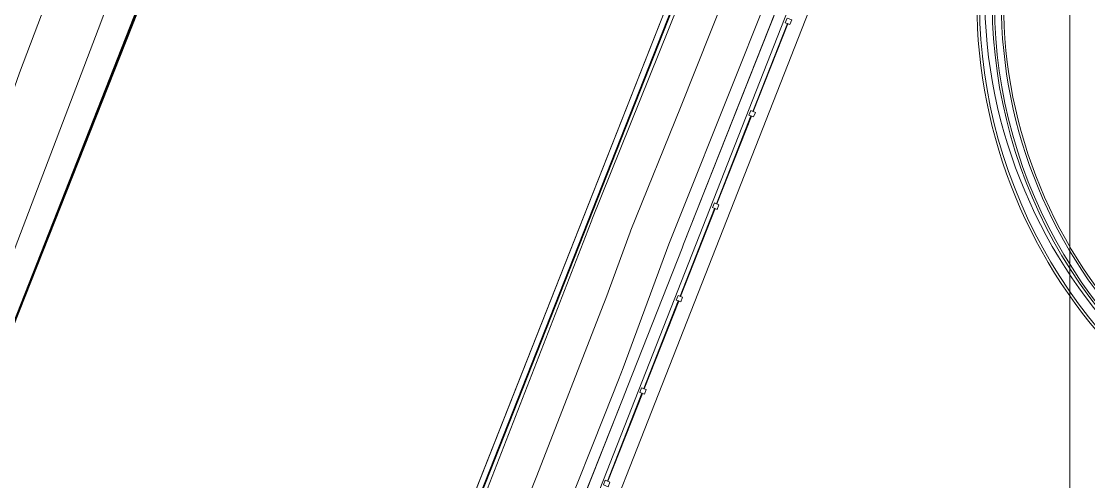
# Model space of a CAD drawing. Header units: metres. Extents: x -207 to 292, y -187 to 169.
# Drawn here: x -60.81 to -50.07, y -41.5 to -36.86 of the extents above; entities that cross this region are included whole.
import ezdxf

# ---------------------------------------------------------------- set-up
doc = ezdxf.new("R2010")
doc.units = ezdxf.units.M
for name, color, linetype, lineweight in [('A-GLAZ-CWMG', 7, 'Continuous', 9), ('C-TOPO', 7, 'Continuous', 9), ('C-TOPO-MAJR', 7, 'Continuous', 35), ('C-TOPO-MINR', 7, 'Continuous', 9), ('CERCO INTERIOR', 7, 'Continuous', 9), ('EQUIPOS PIS', 7, 'Continuous', 9), ('grilla', 7, 'Continuous', 9), ('P-SANR-FIXT', 7, 'Continuous', 9), ('solera', 7, 'Continuous', 35)]:
    doc.layers.add(name, color=color, linetype=linetype, lineweight=lineweight)
doc.layers.add('PR10-ARQ-PL-001-Emplazamiento-C-1_dwg', color=7, linetype='Continuous', lineweight=9, true_color=0x767676)

# ---------------------------------------------------------------- blocks, each defined once
blk = doc.blocks.new('M_Estanque-Terraza - M_Estanque-Terraza-2331352-PLANTA EMPLAZAMIENTO ACTUALIZADO')
at = {"layer": 'P-SANR-FIXT'}
for centre, radius, start, end in [((-1.696641881242665e-15, 0), 5.151627146850166, 8.142219984546603e-13, 180.0000000000002), ((-1.242570705970596e-15, 0), 5.151627146850166, 8.142219984546603e-13, 180.0000000000002), ((-1.242570705970596e-15, 0), 5.126627146850165, 359.9999999999996, 180.0000000000002), ((-1.656194243939091e-15, 0), 5.126627146850165, 359.9999999999996, 180.0000000000002), ((-2.165734258596785e-15, 0), 4.998277258842649, 359.9999999999996, 180.0000000000002), ((-2.165734258596785e-15, 0), 4.975544739836833, 359.9999999999991, 179.9999999999998), ((-3.248601387895178e-15, 0), 4.905907101428718, 1.017777498068325e-12, 180.0000000000002), ((-3.248601387895178e-15, 0), 4.88317458242289, 1.024138607431252e-12, 180.0000000000002)]:
    blk.add_arc(centre, radius, start, end, dxfattribs=at)
blk = doc.blocks.new('Circular Mullion - 5mm-2127248-PLANTA EMPLAZAMIENTO ACTUALIZADO')
at = {"layer": 'A-GLAZ-CWMG'}
for p, q in [((-107.6478273724652, -45.39675011483385), (-107.9973915295227, -46.28009880061981)), ((-107.6455027706611, -45.39767002051003), (-107.9950669277186, -46.281018706296)), ((-107.9950669277186, -46.281018706296), (-107.6455027706611, -45.39767002051003)), ((-107.9927423259147, -46.28193861197219), (-107.6431781688572, -45.3985899261862)), ((-107.6455027706611, -45.39767002051003), (-107.647827372465, -45.39675011483385)), ((-107.6431781688571, -45.3985899261862), (-107.6455027706611, -45.39767002051003)), ((-107.9973915295225, -46.28009880061983), (-107.9950669277186, -46.28101870629602)), ((-107.9950669277186, -46.28101870629602), (-107.9927423259146, -46.28193861197219))]:
    blk.add_line(p, q, dxfattribs=at)
blk = doc.blocks.new('Rectangular Mullion - 50 x 50 mm-2128568-PLANTA EMPLAZAMIENTO ACTUALIZADO')
at = {"layer": 'A-GLAZ-CWMG'}
for p, q in [((0.025, 0.025), (-0.025, 0.025)), ((-0.025, 0.025), (-0.025, -0.025)), ((0.025, -0.025), (0.025, 0.025)), ((-0.025, -0.025), (0.025, -0.025))]:
    blk.add_line(p, q, dxfattribs=at)
blk = doc.blocks.new('Rectangular Mullion - 50 x 50 mm-2128569-PLANTA EMPLAZAMIENTO ACTUALIZADO')
at = {"layer": 'A-GLAZ-CWMG'}
for p, q in [((-0.025, -0.025), (-0.025, 0.025)), ((-0.025, 0.025), (0.025, 0.025)), ((0.025, 0.025), (0.025, -0.025)), ((0.025, -0.025), (-0.025, -0.025))]:
    blk.add_line(p, q, dxfattribs=at)
blk = doc.blocks.new('YADRAN_LASQUEMAS_ARQ_MO_002_TERRAZAS_rvt-1-PLANTA EMPLAZAMIENTO ACTUALIZADO')
at = {"layer": 'A-GLAZ-CWMG', "lineweight": 9, "extrusion": (0, 0, -1), "rotation": 291.4608217990221}
for name, p in [('Rectangular Mullion - 50 x 50 mm-2128568-PLANTA EMPLAZAMIENTO ACTUALIZADO', (53.08808499169167, -36.86050547997522)), ('Rectangular Mullion - 50 x 50 mm-2128569-PLANTA EMPLAZAMIENTO ACTUALIZADO', (53.08808499169167, -36.86050547997522)), ('Rectangular Mullion - 50 x 50 mm-2128568-PLANTA EMPLAZAMIENTO ACTUALIZADO', (53.45394992385548, -37.79117343978299)), ('Rectangular Mullion - 50 x 50 mm-2128569-PLANTA EMPLAZAMIENTO ACTUALIZADO', (53.4539499238555, -37.79117343978299)), ('Rectangular Mullion - 50 x 50 mm-2128568-PLANTA EMPLAZAMIENTO ACTUALIZADO', (53.81981485601931, -38.72184139959078)), ('Rectangular Mullion - 50 x 50 mm-2128569-PLANTA EMPLAZAMIENTO ACTUALIZADO', (53.81981485601931, -38.72184139959086)), ('Rectangular Mullion - 50 x 50 mm-2128568-PLANTA EMPLAZAMIENTO ACTUALIZADO', (54.18567978818312, -39.65250935939856)), ('Rectangular Mullion - 50 x 50 mm-2128569-PLANTA EMPLAZAMIENTO ACTUALIZADO', (54.18567978818312, -39.65250935939856)), ('Rectangular Mullion - 50 x 50 mm-2128568-PLANTA EMPLAZAMIENTO ACTUALIZADO', (54.55154472034693, -40.58317731920633)), ('Rectangular Mullion - 50 x 50 mm-2128569-PLANTA EMPLAZAMIENTO ACTUALIZADO', (54.55154472034693, -40.58317731920633)), ('Rectangular Mullion - 50 x 50 mm-2128568-PLANTA EMPLAZAMIENTO ACTUALIZADO', (54.91740965251073, -41.51384527901411)), ('Rectangular Mullion - 50 x 50 mm-2128569-PLANTA EMPLAZAMIENTO ACTUALIZADO', (54.91740965251073, -41.51384527901411))]:
    blk.add_blockref(name, p, dxfattribs=at)
at = {"layer": 'A-GLAZ-CWMG', "lineweight": 9}
for p, rotation in [((-160.987679666116, -83.40815710228792), 180.1291782009783), ((-160.987679666116, -83.40815710228792), 180.1291782009783), ((-160.987679666116, -83.40815710228792), 180.1291782009783), ((-160.9876796661162, -83.40815710228742), 180.1291782009783), ((-161.3535445982798, -84.33882506209552), 180.1291782009783), ((-161.3535445982798, -84.33882506209552), 180.1291782009783), ((-161.3535445982798, -84.33882506209552), 180.1291782009783), ((-161.3535445982796, -84.33882506209605), 180.1291782009783), ((-161.7194095304435, -85.26949302190367), 180.1291782009755), ((-161.7194095304435, -85.26949302190367), 180.1291782009755), ((-161.7194095304435, -85.26949302190367), 180.1291782009755), ((-161.7194095304435, -85.26949302190367), 180.1291782009755), ((-162.0852744626078, -86.20016098171041), 180.1291782009755), ((-162.0852744626078, -86.20016098171041), 180.1291782009755), ((-162.0852744626078, -86.20016098171041), 180.1291782009755), ((-162.0852744626078, -86.20016098171041), 180.1291782009755), ((-162.4511393947708, -87.13082894151991), 180.1291782009755), ((-162.4511393947711, -87.1308289415192), 180.1291782009755), ((-162.4511393947711, -87.1308289415192), 180.1291782009755), ((-162.4511393947708, -87.13082894151991), 180.1291782009755)]:
    blk.add_blockref('Circular Mullion - 5mm-2127248-PLANTA EMPLAZAMIENTO ACTUALIZADO', p, dxfattribs=dict(at, rotation=rotation))
at = {"layer": 'P-SANR-FIXT', "lineweight": 9, "rotation": 75.59424990164675}
blk.add_blockref('M_Estanque-Terraza - M_Estanque-Terraza-2331352-PLANTA EMPLAZAMIENTO ACTUALIZADO', (-46.04004294725884, -36.66796912064471), dxfattribs=at)
blk = doc.blocks.new('PR10-ARQ-PL-001-Emplazamiento-C-1_dwg-674643-PLANTA EMPLAZAMIENTO ACTUALIZADO')
at = {"layer": 'C-TOPO', "flags": 128}
for points in [[(-71.83832669677746, -65.21986091308601), (-71.2120253906251, -64.62525534667977), (-70.65484079589852, -63.96543980712898), (-70.17352133789072, -63.24840450439461), (-69.77389456787118, -62.4828279785157), (-54.47256342773445, -23.6109239318848)], [(-71.83832669677746, -65.21986091308601), (-71.2120253906251, -64.62525534667977), (-70.65484079589852, -63.96543980712898), (-70.17352133789072, -63.24840450439461), (-69.77389456787118, -62.4828279785157), (-54.47256342773445, -23.6109239318848)], [(-72.4963330444337, -65.7299553588868), (-70.1118320800782, -62.9649566894532), (-69.18263298339853, -60.83895622558601), (-63.6918332519532, -47.00395418701179), (-60.88833460693367, -39.93795292968757), (-50.08733342285164, -12.60195404663086), (-46.44003046875007, -3.286954600524902), (-41.4612320434571, 9.619045422363282), (-41.23493422851566, 10.88804587097168), (-41.47533350830082, 13.09404494018558), (-42.08503117675789, 14.7490450836182), (-43.27953035888675, 16.48704597473148), (-45.81283154296882, 18.3440454162598)], [(-45.16328049316414, -13.62173714904785), (-58.65432678222663, -47.89474167480476), (-65.37344223632822, -64.96416024169929), (-65.55493348388681, -65.81135969238292), (-65.63799353027353, -66.67379077148445), (-65.62152011718757, -67.5400541748048), (-65.5057318359376, -68.39870408935558), (-65.29215882568367, -69.23838771972663), (-65.2407526611329, -69.37327716064463), (-64.98362416992197, -70.04801271972667), (-64.58420668945321, -70.81687741699226), (-64.09918048095712, -71.53481499023445), (-63.53496375732429, -72.19234229736333), (-62.89900722656257, -72.7807714965821), (-62.19971967773445, -73.29231701660167), (-61.44634240722664, -73.72022578125008), (-49.70080817871101, -78.33572080078136), (-47.33265505371101, -79.2662965576173), (-34.53525944824222, -84.29513378906265), (-34.50706582031257, -84.3062121826173), (-33.65736419677738, -84.47571811523444), (-32.79391457519535, -84.54767651367199), (-31.92787673950199, -84.52115720214853)], [(-31.92787673950199, -84.52115720214853), (-32.79391457519535, -84.54767651367199), (-33.65736419677738, -84.47571811523444), (-34.50706582031257, -84.3062121826173), (-34.53525944824222, -84.29513378906265), (-47.33265505371101, -79.2662965576173), (-49.70080817871101, -78.33572080078136), (-61.44634240722664, -73.72022578125008), (-62.19971967773445, -73.29231701660167), (-62.89900722656257, -72.7807714965821), (-63.53496375732429, -72.19234229736333), (-64.09918048095712, -71.53481499023445), (-64.58420668945321, -70.81687741699226), (-64.98362416992197, -70.04801271972667), (-65.2407526611329, -69.37327716064463), (-65.29215882568367, -69.23838771972663), (-65.5057318359376, -68.39870408935558), (-65.62152011718757, -67.5400541748048), (-65.63799353027353, -66.67379077148445), (-65.55493348388681, -65.81135969238292), (-65.37344223632822, -64.96416024169929), (-58.65432678222663, -47.89474167480476), (-45.16328049316414, -13.62173714904785)], [(-38.52224399414069, 3.372478450012207), (-63.79554320068367, -60.76652343750007), (-64.78684548339852, -63.30252213134773), (-65.4417450439454, -65.55951925048835), (-65.5127453613282, -67.79552230224617), (-65.1875419555665, -69.34052102050788), (-63.72014315185554, -71.90552259521488), (-61.85614530029304, -73.53752065429698), (-59.32984368896495, -74.62151960449226), (-56.13114125976573, -75.9085201171876), (-44.72754429931648, -80.48251999511726), (-36.21034324951179, -83.80852163085949), (-33.87834373168949, -84.43152546386733), (-31.14114336547855, -84.39252319335945), (-28.35304378051761, -83.23651933593761), (-25.96854281616215, -80.47152531738288), (-25.03934371948246, -78.3455248535157), (-19.54854398803715, -64.51052281494148), (-16.74504301757816, -57.44452155761726), (-5.944042996215821, -30.10852034912113), (-2.296743239593506, -20.79352148437503)], [(-58.43238684082039, -49.97779127197273), (-57.65746204833995, -48.01334373779304), (-57.51682412109382, -47.65683061523445), (-56.61778597412117, -45.37775112304691), (-56.57872324218757, -45.27872926025398), (-55.6669463378907, -42.9673680175782), (-54.75977380371101, -40.66767117919925), (-54.70617707519538, -40.5318004028321), (-54.15888955078132, -39.14442927246098), (-54.14347188720711, -39.10533863525394), (-53.13270102539069, -36.54302061767581), (-53.10376790771492, -36.46967858276374), (-52.2308816528321, -34.25690434570316), (-51.67916649169929, -32.85828971557621), (-51.37739886474616, -32.09331082763676), (-51.37120389404304, -32.07760946044925), (-51.28927401123054, -31.8699174865723), (-51.00327751464851, -31.14490825195316), (-50.96545656738289, -31.04903038330082), (-50.26788519287116, -29.28068250732425)], [(-50.26788519287116, -29.28068250732425), (-50.96545656738289, -31.04903038330082), (-51.00327751464851, -31.14490825195316), (-51.28927401123054, -31.8699174865723), (-51.37120389404304, -32.07760946044925), (-51.37739886474616, -32.09331082763676), (-51.67916649169929, -32.85828971557621), (-52.2308816528321, -34.25690434570316), (-53.10376790771492, -36.46967858276374), (-53.13270102539069, -36.54302061767581), (-54.14347188720711, -39.10533863525394), (-54.15888955078132, -39.14442927246098), (-54.70617707519538, -40.5318004028321), (-54.75977380371101, -40.66767117919925), (-55.6669463378907, -42.9673680175782), (-56.57872324218757, -45.27872926025398), (-56.61778597412117, -45.37775112304691), (-57.51682412109382, -47.65683061523445), (-57.65746204833995, -48.01334373779304), (-58.43238684082039, -49.97779127197273)]]:
    blk.add_lwpolyline(points, dxfattribs=at)
at = {"layer": 'C-TOPO-MAJR', "color": 1, "lineweight": 9, "true_color": 0xff0000, "flags": 128}
blk.add_lwpolyline([(-56.30251623258482, -42.04928556634529), (-55.10582999266347, -38.96556668029076), (-55.10226693995787, -38.95638511493662), (-55.06776549997974, -38.86299174076425), (-55.06675118770357, -38.86046691860681), (-54.19945728766682, -36.70160232903774), (-54.14287827557698, -36.55954234662622), (-54.14121656513512, -36.55543553100777), (-53.15617774634136, -34.12097239957799), (-53.11583179802567, -34.01335857659477), (-53.09120238020282, -33.94926064335922), (-51.9583040867727, -30.88580748949649), (-51.94887879538808, -30.86127867211445), (-51.94596052884459, -30.8539134566906), (-51.93682441137779, -30.83085542813922), (-51.93637705493889, -30.82762830263303), (-51.91362284517699, -30.77167119126591), (-50.71625172953599, -27.80032943379683)], dxfattribs=at)
at = {"layer": 'C-TOPO-MINR', "color": 9, "true_color": 0xc0c0c0, "flags": 128}
for points in [[(-56.79695842828216, -28.40279956606399), (-57.39951149946382, -30.00654152309233), (-57.75921950651401, -30.8472485216787), (-57.74930049255003, -30.89421199879982), (-57.80447769815277, -30.95664896674565), (-58.61643960932071, -33.19581114148154), (-58.94081354843527, -34.11530446078784), (-58.97222121337506, -34.13284678429272), (-59.72921694470769, -36.12309812633208), (-60.00630350851044, -36.8737527095653), (-60.86896735688048, -39.13914212118704), (-61.10642666822644, -39.81698425474379), (-61.09803656238802, -39.84591283175043), (-61.47305819970848, -40.63883329307363), (-62.50430810847664, -43.27487343176176), (-62.50779137643991, -43.3360032594411), (-62.53456650283762, -43.3555829835998), (-63.63520904683242, -46.20208999301305), (-63.89808565374287, -46.91642750055608), (-64.2168758868099, -47.62699240229774), (-65.27142650354011, -50.22855576169974)], [(-65.62763330171428, -49.30105471156976), (-64.45227444751245, -46.6812481362172), (-63.48306549615229, -44.04753220865715), (-63.16128314716723, -43.21533131210906), (-63.07017431601576, -43.14870657406414), (-63.05832165590104, -42.94069757849013), (-62.76241664392378, -42.1843169163645), (-61.56044773945431, -39.64295491646031), (-61.58733857806042, -39.55023693287686), (-60.82626593608199, -37.37770850892822), (-60.60497176510363, -36.79658125671385), (-59.79598922985465, -34.60496850037474), (-59.59568905790626, -34.07835035772126), (-59.50925950346392, -34.03007630718881), (-58.61662724047627, -31.49975773518853), (-58.43689545462065, -31.00410811055682), (-58.29909615411539, -30.84817831283294), (-58.32386785414996, -30.73089194021054), (-57.42553472516687, -28.63131413322357)], [(-56.04955019318231, -42.51303945265146), (-55.62034269095613, -41.43835982846721), (-54.95280977091149, -39.71820645498142), (-54.92727376170424, -39.6524031798705), (-54.68000571327948, -38.98306307748525), (-54.67273624808657, -38.96496795311112), (-54.17556531265272, -37.72741200186361), (-53.70759613910505, -36.55242343087637), (-53.69385200972869, -36.51845565661007), (-53.13357806557775, -35.13377290653694), (-52.75114704629598, -34.11372341630626), (-52.51768981563148, -33.50615217397656), (-51.84492882320178, -31.68694934173068), (-51.71984339813103, -31.36142120434863), (-51.68111434497312, -31.26367556822591), (-51.55986662008088, -30.95766664129217), (-51.5539296396699, -30.91483864274802), (-51.25195276870923, -30.17221766951031), (-50.53598609154975, -28.39550729374554)], [(-50.59028269224145, -29.5727641477547), (-51.17148222440083, -31.00204898286297), (-51.18290882878389, -31.08447785444506), (-51.41626816110155, -31.67343767976117), (-51.49080800087391, -31.86156373658276), (-51.73155355963081, -32.48809119396482), (-51.94417725106007, -33.0630437045938), (-52.38646229456621, -34.21408825601765), (-53.11097838481409, -36.14657341349582), (-53.24648745432216, -36.48147578221234), (-53.27231400263302, -36.54530451512647), (-54.15167333763851, -38.75322167468947), (-54.2787213084695, -39.06946898761534), (-54.29224592657913, -39.10313441420613), (-54.7522805834505, -40.34842124480433), (-54.79978954915946, -40.47084622967195), (-54.93816914932739, -40.82743409058905), (-55.75232776003271, -42.86598109929935)]]:
    blk.add_lwpolyline(points, dxfattribs=at)
at = {"layer": 'CERCO INTERIOR', "flags": 128}
for points in [[(-26.8741051890701, -80.12936918377876), (-28.51400438018143, -82.00503176808358), (-30.80006296537817, -83.2052969479561), (-33.47521145634354, -83.40564562439918), (-60.36965272299945, -72.83466478347779), (-62.48292058303953, -71.58020193815231), (-63.9696666777134, -69.48232596635819), (-64.49798364259303, -67.0580460703373), (-63.95847878903151, -64.42976371884346), (-36.30947658650577, 6.0375552546978), (-35.12356038734317, 8.298024226427078), (-33.13335930243134, 9.89046128511429), (-30.63597393147647, 10.59442198872566), (-28.05654404334724, 10.33743979454041), (-2.045945981666446, 0.01674255847930908), (-0.04331390947103501, -1.294962766170502), (1.476995850875974, -3.37822363615036), (1.971749149933457, -5.810420047044754), (1.49688543073833, -8.303512711524963), (0.5782354609668254, -10.63827511429787), (-26.93075168073177, -80.27276047945023)], [(-33.40204916082322, -83.21950783133508), (-60.2814546571672, -72.654436866045), (-62.34430397056043, -71.42990311503411), (-63.78292929194868, -69.39992805242538), (-64.29355937637389, -67.05680767416955), (-63.76601963855327, -64.48681525826454), (-36.12728963367641, 5.954323592185975), (-34.9659094888717, 8.168024513721466), (-33.0400690395385, 9.70896413087845), (-30.61814039081335, 10.39165516376495), (-28.10425808548927, 10.14120331168175), (-2.138562422469259, -0.1616771852970123), (-0.1833848904818296, -1.442300224304199), (1.28971039749682, -3.460863713026047), (1.767911579459906, -5.811690279245378), (1.303919984921813, -8.24770295739174), (0.3921237623691559, -10.56504646062851)]]:
    blk.add_lwpolyline(points, dxfattribs=at)
at = {"layer": 'EQUIPOS PIS'}
blk.add_circle((-45.96892211817205, -36.56451251864434), 5.147159958258279, dxfattribs=at)
at = {"layer": 'grilla'}
blk.add_line((-50.25799999967218, 166.258357436657), (-50.25799999967218, -114.1692614284641), dxfattribs=at)
at = {"layer": 'solera'}
for p, q in [((-41.35463256604969, 9.714214141368865), (-69.7738950417936, -62.48282988429069)), ((-36.69884632237256, 7.881535067558289), (-65.37344040736556, -64.96416011452675))]:
    blk.add_line(p, q, dxfattribs=at)

msp = doc.modelspace()

# ---------------------------------------------------------------- linework, layer by layer
at = {"layer": 'C-TOPO'}
for p, q in [((-38.52224399414066, 3.372478450012207), (-63.79554320068367, -60.76652343750004)), ((-60.88833460693367, -39.93795292968753), (-50.08733342285164, -12.60195404663086)), ((-45.1632804931641, -13.62173714904785), (-58.65432678222663, -47.89474167480473)), ((-58.65432678222663, -47.89474167480473), (-45.1632804931641, -13.62173714904785)), ((-69.77389456787117, -62.4828279785157), (-54.47256342773445, -23.6109239318848)), ((-54.47256342773445, -23.6109239318848), (-69.77389456787117, -62.4828279785157)), ((-54.14347188720711, -39.10533863525394), (-53.13270102539066, -36.54302061767581)), ((-53.13270102539066, -36.54302061767581), (-54.14347188720711, -39.10533863525394)), ((-54.70617707519538, -40.5318004028321), (-54.15888955078132, -39.14442927246098)), ((-54.15888955078132, -39.14442927246098), (-54.70617707519538, -40.5318004028321)), ((-54.15888955078132, -39.14442927246098), (-54.14347188720711, -39.10533863525394)), ((-54.14347188720711, -39.10533863525394), (-54.15888955078132, -39.14442927246098)), ((-54.75977380371101, -40.66767117919925), (-54.70617707519538, -40.5318004028321)), ((-54.70617707519538, -40.5318004028321), (-54.75977380371101, -40.66767117919925)), ((-55.6669463378907, -42.9673680175782), (-54.75977380371101, -40.66767117919925)), ((-54.75977380371101, -40.66767117919925), (-55.6669463378907, -42.9673680175782))]:
    msp.add_line(p, q, dxfattribs=at)
at = {"layer": 'C-TOPO-MAJR', "color": 1, "lineweight": 9, "true_color": 0xff0000, "flags": 128}
msp.add_lwpolyline([(-56.30251623258482, -42.04928556634529), (-55.10582999266347, -38.96556668029076), (-55.10226693995787, -38.95638511493662), (-55.06776549997975, -38.86299174076425), (-55.06675118770357, -38.86046691860681), (-54.19945728766682, -36.70160232903774), (-54.14287827557698, -36.55954234662622), (-54.14121656513512, -36.55543553100777), (-53.15617774634136, -34.12097239957799), (-53.11583179802567, -34.01335857659477), (-53.09120238020282, -33.94926064335922), (-51.9583040867727, -30.88580748949649), (-51.94887879538808, -30.86127867211445), (-51.94596052884459, -30.8539134566906), (-51.93682441137779, -30.83085542813922), (-51.93637705493889, -30.82762830263303), (-51.91362284517699, -30.77167119126591), (-50.71625172953599, -27.80032943379683)], dxfattribs=at)
at = {"layer": 'C-TOPO-MINR', "color": 9, "true_color": 0xc0c0c0, "flags": 128}
for points in [[(-65.27142650354011, -50.22855576169974), (-64.2168758868099, -47.62699240229774), (-63.89808565374287, -46.91642750055608), (-63.63520904683242, -46.20208999301305), (-62.53456650283762, -43.3555829835998), (-62.50779137643991, -43.3360032594411), (-62.50430810847664, -43.27487343176176), (-61.47305819970848, -40.63883329307363), (-61.09803656238802, -39.84591283175043), (-61.10642666822644, -39.81698425474379), (-60.86896735688048, -39.13914212118704), (-60.00630350851044, -36.8737527095653), (-59.72921694470769, -36.12309812633208), (-58.97222121337506, -34.13284678429272), (-58.94081354843527, -34.11530446078784), (-58.61643960932071, -33.19581114148154), (-57.80447769815277, -30.95664896674565), (-57.74930049255003, -30.89421199879982), (-57.75921950651401, -30.8472485216787), (-57.39951149946382, -30.00654152309233), (-56.79695842828216, -28.40279956606399)], [(-56.04955019318227, -42.51303945265146), (-55.6203426909561, -41.43835982846718), (-54.95280977091147, -39.71820645498135), (-54.92727376170418, -39.65240317987048), (-54.68000571327944, -38.98306307748519), (-54.67273624808653, -38.96496795311108), (-54.17556531265267, -37.7274120018636), (-53.707596139105, -36.55242343087635), (-53.69385200972865, -36.51845565661006), (-53.13357806557773, -35.1337729065369), (-52.75114704629593, -34.11372341630621), (-52.51768981563145, -33.50615217397651), (-51.84492882320175, -31.68694934173066), (-51.719843398131, -31.36142120434861), (-51.68111434497307, -31.26367556822589), (-51.55986662008085, -30.95766664129214), (-51.55392963966986, -30.914838642748), (-51.25195276870921, -30.17221766951031), (-50.53598609154971, -28.39550729374551)], [(-65.62763330171428, -49.30105471156976), (-64.45227444751245, -46.6812481362172), (-63.48306549615229, -44.04753220865715), (-63.16128314716723, -43.21533131210906), (-63.07017431601576, -43.14870657406414), (-63.05832165590104, -42.94069757849013), (-62.76241664392378, -42.1843169163645), (-61.56044773945431, -39.64295491646031), (-61.58733857806042, -39.55023693287686), (-60.82626593608199, -37.37770850892822), (-60.60497176510363, -36.79658125671385), (-59.79598922985465, -34.60496850037474), (-59.59568905790626, -34.07835035772126), (-59.50925950346392, -34.03007630718881), (-58.61662724047627, -31.49975773518853), (-58.43689545462065, -31.00410811055682), (-58.29909615411539, -30.84817831283294), (-58.32386785414996, -30.73089194021054), (-57.42553472516687, -28.63131413322357)], [(-55.75232776003271, -42.86598109929935), (-54.93816914932739, -40.82743409058905), (-54.79978954915946, -40.47084622967195), (-54.7522805834505, -40.34842124480433), (-54.29224592657913, -39.10313441420613), (-54.2787213084695, -39.06946898761534), (-54.15167333763851, -38.75322167468947), (-53.27231400263302, -36.54530451512647), (-53.24648745432216, -36.48147578221234), (-53.11097838481409, -36.14657341349582), (-52.38646229456621, -34.21408825601765), (-51.94417725106008, -33.0630437045938), (-51.73155355963081, -32.48809119396482), (-51.49080800087391, -31.86156373658276), (-51.41626816110155, -31.67343767976117), (-51.18290882878389, -31.08447785444506), (-51.17148222440083, -31.00204898286297), (-50.59028269224145, -29.5727641477547)]]:
    msp.add_lwpolyline(points, dxfattribs=at)

# ---------------------------------------------------------------- block references
at = {"lineweight": 5}
msp.add_blockref('YADRAN_LASQUEMAS_ARQ_MO_002_TERRAZAS_rvt-1-PLANTA EMPLAZAMIENTO ACTUALIZADO', (0, 0), dxfattribs=at)
at = {"layer": 'PR10-ARQ-PL-001-Emplazamiento-C-1_dwg', "color": 7}
msp.add_blockref('PR10-ARQ-PL-001-Emplazamiento-C-1_dwg-674643-PLANTA EMPLAZAMIENTO ACTUALIZADO', (0, 0), dxfattribs=at)

doc.saveas('drawing.dxf')
